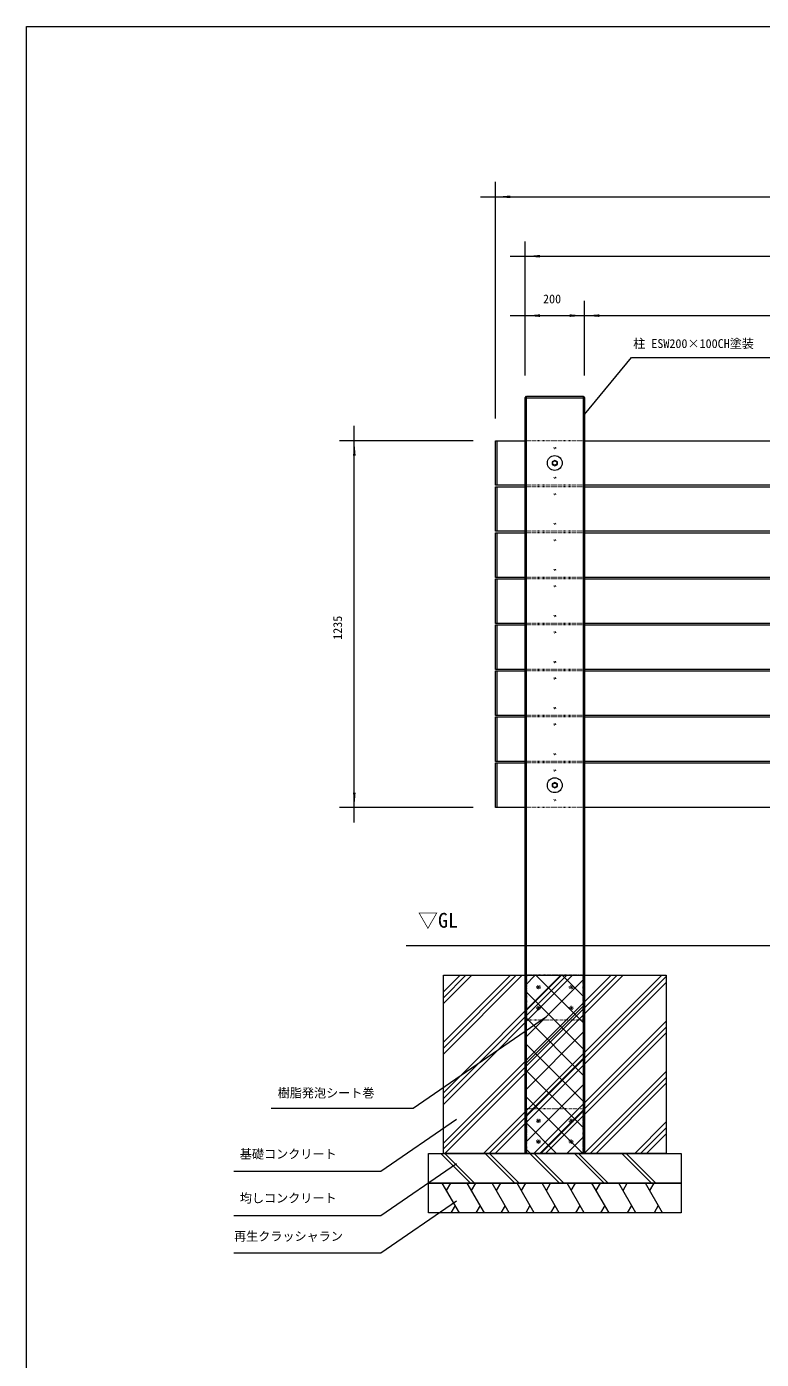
# Model space of a CAD drawing. Units: millimetres, scale not verified. Extents: x -4875 to 4875, y -3438 to 3438.
# Drawn here: x -4875 to -2402, y -1050 to 3438 of the extents above; entities that cross this region are included whole.
import ezdxf
from ezdxf.enums import TextEntityAlignment as Align

# ---------------------------------------------------------------- set-up
doc = ezdxf.new("R2010")
doc.units = ezdxf.units.MM
doc.header["$LTSCALE"] = 20
doc.linetypes.add('USER5', pattern=[0.208282, 0.069427, -0.138855])
doc.layers.add('0-1_____', color=30, linetype='Continuous', lineweight=18)
doc.styles.add('ＭＳ ゴシック', font='')
doc.styles.get('ＭＳ ゴシック').set_extended_font_data('MS Gothic')

msp = doc.modelspace()

# ---------------------------------------------------------------- linework, layer by layer
at = {"layer": '0-1_____', "color": 1}
for p, q in [((-3297.08, 2118.18), (-3297.08, 2914.43)), ((-3347.08, 2864.43), (-3297.08, 2864.43)), ((-3297.08, 2864.43), (-897.08, 2864.43)), ((-3197.08, 2263.18), (-3197.08, 2714.43)), ((-3247.08, 2664.43), (-3197.08, 2664.43)), ((-3197.08, 2664.43), (-997.08, 2664.43)), ((-3197.08, 2263.18), (-3197.08, 2514.43)), ((-2997.08, 2263.18), (-2997.08, 2514.43)), ((-2997.08, 2263.18), (-2997.08, 2514.43)), ((-3247.08, 2464.43), (-3197.08, 2464.43)), ((-3197.08, 2464.43), (-2997.08, 2464.43)), ((-3047.08, 2464.43), (-2997.08, 2464.43)), ((-2997.08, 2464.43), (-2947.09, 2464.43)), ((-2997.08, 2464.43), (-1197.08, 2464.43)), ((-3771.99, 2043.18), (-3771.99, 2093.18)), ((-3372.08, 2043.18), (-3821.99, 2043.18)), ((-3771.99, 808.18), (-3771.99, 2043.18)), ((-3372.08, 808.18), (-3821.99, 808.18)), ((-3771.99, 758.19), (-3771.99, 808.18))]:
    msp.add_line(p, q, dxfattribs=at)
at = {"layer": '0-1_____'}
for p, q in [((-3197.08, 2188.18), (-2997.08, 2188.18)), ((-3192.08, -356.81), (-3192.08, 2193.18)), ((-3002.08, 2193.18), (-3002.08, -356.81)), ((-3292.08, 2043.18), (-3292.08, 1893.18)), ((-2997.08, 2043.18), (-1197.08, 2043.18)), ((-3292.08, 1888.18), (-3292.08, 1738.18)), ((-1197.08, 1893.18), (-2997.08, 1893.18)), ((-2997.08, 1888.18), (-1197.08, 1888.18)), ((-3292.08, 1733.18), (-3292.08, 1583.18)), ((-1197.08, 1738.18), (-2997.08, 1738.18)), ((-2997.08, 1733.18), (-1197.08, 1733.18)), ((-3292.08, 1578.18), (-3292.08, 1428.18)), ((-1197.08, 1583.18), (-2997.08, 1583.18)), ((-2997.08, 1578.18), (-1197.08, 1578.18)), ((-3292.08, 1423.18), (-3292.08, 1273.18)), ((-1197.08, 1428.18), (-2997.08, 1428.18)), ((-2997.08, 1423.18), (-1197.08, 1423.18)), ((-3292.08, 1268.18), (-3292.08, 1118.18)), ((-1197.08, 1273.18), (-2997.08, 1273.18)), ((-2997.08, 1268.18), (-1197.08, 1268.18)), ((-3292.08, 1113.18), (-3292.08, 963.18)), ((-1197.08, 1118.18), (-2997.08, 1118.18)), ((-2997.08, 1113.18), (-1197.08, 1113.18)), ((-3292.08, 958.18), (-3292.08, 808.18)), ((-1197.08, 963.18), (-2997.08, 963.18)), ((-2997.08, 958.18), (-1197.08, 958.18)), ((-1197.08, 808.18), (-2997.08, 808.18)), ((-3597.08, 343.18), (-597.08, 343.18)), ((-3472.08, -341.61), (-2887.29, 243.19)), ((-3472.08, -321.81), (-2907.08, 243.19)), ((-3472.08, 147.7), (-3376.6, 243.18)), ((-3472.08, -22), (-3206.9, 243.18)), ((-3472.08, -191.71), (-3037.19, 243.18)), ((-3472.08, 167.5), (-3396.4, 243.18)), ((-3472.08, -2.2), (-3226.7, 243.18)), ((-3472.08, -171.91), (-3056.99, 243.18)), ((-3472.08, 187.3), (-3416.2, 243.18)), ((-3472.08, 17.6), (-3246.5, 243.18)), ((-3472.08, -152.11), (-3076.79, 243.18)), ((-3467.49, -356.81), (-2867.49, 243.19)), ((-3337.38, -356.81), (-2737.38, 243.19)), ((-3317.58, -356.81), (-2722.08, 238.68)), ((-3197.08, 120.95), (-3074.85, 243.19)), ((-3197.08, 209.34), (-3163.24, 243.18)), ((-3197.08, 32.56), (-2997.08, 232.56)), ((-2997.09, 79.59), (-3160.68, 243.18)), ((-2997.08, 167.98), (-3072.29, 243.19)), ((-3297.78, -356.81), (-2722.08, 218.88)), ((-2997.08, -8.8), (-3197.08, 191.2)), ((-3197.08, -55.82), (-2997.08, 144.18)), ((-2997.08, -97.18), (-3197.08, 102.82)), ((-3197.08, -144.21), (-2997.08, 55.79)), ((-3167.67, -356.81), (-2722.08, 88.77)), ((-3147.87, -356.81), (-2722.08, 68.98)), ((-3128.07, -356.81), (-2722.08, 49.18)), ((-2997.08, -185.57), (-3197.08, 14.43)), ((-3197.08, -232.6), (-2997.08, -32.6)), ((-2997.08, -273.96), (-3197.08, -73.96)), ((-2997.97, -356.81), (-2722.08, -80.93)), ((-3197.08, -320.99), (-2997.08, -120.99)), ((-2978.17, -356.81), (-2722.08, -100.73)), ((-2958.37, -356.81), (-2722.08, -120.53)), ((-3002.62, -356.81), (-3197.08, -162.35)), ((-3144.52, -356.81), (-2997.09, -209.38)), ((-3091.01, -356.81), (-3197.08, -250.74)), ((-2828.26, -356.81), (-2722.08, -250.64)), ((-3056.13, -356.81), (-2997.09, -297.76)), ((-2808.46, -356.81), (-2722.08, -270.44)), ((-2788.66, -356.81), (-2722.08, -290.23)), ((-3481.23, -356.81), (-3381.23, -456.81)), ((-3467.08, -356.81), (-3367.08, -456.81)), ((-3331.23, -356.81), (-3231.23, -456.81)), ((-3317.08, -356.81), (-3217.08, -456.81)), ((-3179.39, -356.81), (-3197.08, -339.12)), ((-3181.23, -356.81), (-3081.23, -456.81)), ((-3167.08, -356.81), (-3067.08, -456.81)), ((-3031.23, -356.81), (-2931.23, -456.81)), ((-3017.08, -356.81), (-2917.08, -456.81)), ((-2871.23, -356.81), (-2771.23, -456.81)), ((-2857.08, -356.81), (-2757.08, -456.81)), ((-3418.22, -556.81), (-3475.95, -456.81)), ((-3461.52, -481.81), (-3447.08, -456.81)), ((-3334.22, -556.81), (-3391.95, -456.81)), ((-3377.52, -481.81), (-3363.09, -456.81)), ((-3250.22, -556.81), (-3307.95, -456.81)), ((-3293.52, -481.81), (-3279.08, -456.81)), ((-3166.22, -556.81), (-3223.95, -456.81)), ((-3209.52, -481.81), (-3195.08, -456.81)), ((-3082.22, -556.81), (-3139.95, -456.81)), ((-3125.52, -481.81), (-3111.08, -456.81)), ((-2998.22, -556.81), (-3055.95, -456.81)), ((-3041.52, -481.81), (-3027.08, -456.81)), ((-2914.22, -556.81), (-2971.95, -456.81)), ((-2957.52, -481.81), (-2943.09, -456.81)), ((-2824.22, -556.81), (-2881.95, -456.81)), ((-2867.52, -481.81), (-2853.09, -456.81)), ((-2734.22, -556.81), (-2791.95, -456.81)), ((-2777.52, -481.81), (-2763.09, -456.81)), ((-3432.65, -531.81), (-3447.08, -556.81)), ((-3348.65, -531.81), (-3363.09, -556.81)), ((-3264.65, -531.81), (-3279.08, -556.81)), ((-3180.65, -531.81), (-3195.08, -556.81)), ((-3096.65, -531.81), (-3111.08, -556.81)), ((-3012.65, -531.81), (-3027.08, -556.81)), ((-2928.65, -531.81), (-2943.09, -556.81)), ((-2838.65, -531.81), (-2853.09, -556.81)), ((-2748.65, -531.81), (-2763.09, -556.81))]:
    msp.add_line(p, q, dxfattribs=at)
at = {"layer": '0-1_____', "linetype": 'USER5'}
for p, q in [((-2997.08, 2043.18), (-3197.08, 2043.18)), ((-2997.08, 1893.18), (-3197.08, 1893.18)), ((-2997.08, 1888.18), (-3197.08, 1888.18)), ((-2997.08, 1738.18), (-3197.08, 1738.18)), ((-2997.08, 1733.18), (-3197.08, 1733.18)), ((-2997.08, 1583.18), (-3197.08, 1583.18)), ((-2997.08, 1578.18), (-3197.08, 1578.18)), ((-2997.08, 1428.18), (-3197.08, 1428.18)), ((-2997.08, 1423.18), (-3197.08, 1423.18)), ((-2997.08, 1273.18), (-3197.08, 1273.18)), ((-2997.08, 1268.18), (-3197.08, 1268.18)), ((-2997.08, 1118.18), (-3197.08, 1118.18)), ((-2997.08, 1113.18), (-3197.08, 1113.18)), ((-2997.08, 963.18), (-3197.08, 963.18)), ((-2997.08, 958.18), (-3197.08, 958.18)), ((-2997.08, 808.18), (-3197.08, 808.18))]:
    msp.add_line(p, q, dxfattribs=at)
at = {"layer": '0-1_____'}
for points in [[(-4875, 3437.5), (4875, 3437.5), (4875, -3437.5), (-4875, -3437.5)], [(-3192.08, 2193.18), (-3002.08, 2193.18), (-2997.08, 2188.18), (-2997.08, -356.81), (-3197.08, -356.81), (-3197.08, 2188.18)], [(-3097.08, 1959.19), (-3088.09, 1963.69), (-3088.09, 1972.69), (-3097.08, 1977.19), (-3106.08, 1972.69), (-3106.08, 1963.69)], [(-3097.08, 874.19), (-3088.09, 878.69), (-3088.09, 887.69), (-3097.08, 892.19), (-3106.08, 887.69), (-3106.08, 878.69)], [(-3472.08, 243.19), (-2722.08, 243.19), (-2722.08, -356.81), (-3472.08, -356.81)], [(-3197.08, 243.19), (-2997.08, 243.19), (-2997.08, -356.81), (-3197.08, -356.81)], [(-3522.08, -356.81), (-2672.08, -356.81), (-2672.08, -456.81), (-3522.08, -456.81)], [(-3522.08, -456.81), (-2672.08, -456.81), (-2672.08, -556.81), (-3522.08, -556.81)]]:
    msp.add_lwpolyline(points, close=True, dxfattribs=at)
at = {"layer": '0-1_____', "color": 1}
for points in [[(-2997.08, 2131.27), (-2838.69, 2323), (-2286.99, 2323)], [(-4051.99, -204.25), (-3574.32, -204.25), (-3125.48, 104.16)], [(-4177.86, -416.69), (-3683.05, -416.69), (-3428.36, -241.69)], [(-4177.86, -565.12), (-3683.05, -565.12), (-3428.36, -390.12)], [(-4177.86, -691.69), (-3683.05, -691.69), (-3428.36, -516.69)]]:
    msp.add_lwpolyline(points, dxfattribs=at)
at = {"layer": '0-1_____'}
for points in [[(-3197.08, 1893.18), (-3297.08, 1893.18), (-3297.08, 2043.18), (-3197.08, 2043.18)], [(-3197.08, 1738.18), (-3297.08, 1738.18), (-3297.08, 1888.18), (-3197.08, 1888.18)], [(-3197.08, 1583.18), (-3297.08, 1583.18), (-3297.08, 1733.18), (-3197.08, 1733.18)], [(-3197.08, 1428.18), (-3297.08, 1428.18), (-3297.08, 1578.18), (-3197.08, 1578.18)], [(-3197.08, 1273.18), (-3297.08, 1273.18), (-3297.08, 1423.18), (-3197.08, 1423.18)], [(-3197.08, 1118.18), (-3297.08, 1118.18), (-3297.08, 1268.18), (-3197.08, 1268.18)], [(-3197.08, 963.18), (-3297.08, 963.18), (-3297.08, 1113.18), (-3197.08, 1113.18)], [(-3197.08, 808.18), (-3297.08, 808.18), (-3297.08, 958.18), (-3197.08, 958.18)]]:
    msp.add_lwpolyline(points, dxfattribs=at)
at = {"layer": '0-1_____', "linetype": 'USER5'}
for points in [[(-3002.08, 243.18), (-3192.08, 243.18), (-3192.08, 93.18), (-3002.08, 93.18)], [(-3154.58, 203.68), (-3152.58, 203.68), (-3152.58, 205.68), (-3151.58, 205.68), (-3151.58, 203.68), (-3149.58, 203.68), (-3149.58, 202.68), (-3151.58, 202.68), (-3151.58, 200.68), (-3152.58, 200.68), (-3152.58, 202.68), (-3154.58, 202.68)], [(-3039.58, 203.68), (-3041.58, 203.68), (-3041.58, 205.68), (-3042.58, 205.68), (-3042.58, 203.68), (-3044.58, 203.68), (-3044.58, 202.68), (-3042.58, 202.68), (-3042.58, 200.68), (-3041.58, 200.68), (-3041.58, 202.68), (-3039.58, 202.68)], [(-3154.58, 133.68), (-3152.58, 133.68), (-3152.58, 135.68), (-3151.58, 135.68), (-3151.58, 133.68), (-3149.58, 133.68), (-3149.58, 132.68), (-3151.58, 132.68), (-3151.58, 130.68), (-3152.58, 130.68), (-3152.58, 132.68), (-3154.58, 132.68)], [(-3039.58, 133.68), (-3041.58, 133.68), (-3041.58, 135.68), (-3042.58, 135.68), (-3042.58, 133.68), (-3044.58, 133.68), (-3044.58, 132.68), (-3042.58, 132.68), (-3042.58, 130.68), (-3041.58, 130.68), (-3041.58, 132.68), (-3039.58, 132.68)], [(-3002.08, -206.81), (-3192.08, -206.81), (-3192.08, -356.81), (-3002.08, -356.81)], [(-3154.58, -246.31), (-3152.58, -246.31), (-3152.58, -244.31), (-3151.58, -244.31), (-3151.58, -246.31), (-3149.58, -246.31), (-3149.58, -247.31), (-3151.58, -247.31), (-3151.58, -249.31), (-3152.58, -249.31), (-3152.58, -247.31), (-3154.58, -247.31)], [(-3039.58, -246.31), (-3041.58, -246.31), (-3041.58, -244.31), (-3042.58, -244.31), (-3042.58, -246.31), (-3044.58, -246.31), (-3044.58, -247.31), (-3042.58, -247.31), (-3042.58, -249.31), (-3041.58, -249.31), (-3041.58, -247.31), (-3039.58, -247.31)], [(-3154.58, -316.31), (-3152.58, -316.31), (-3152.58, -314.31), (-3151.58, -314.31), (-3151.58, -316.31), (-3149.58, -316.31), (-3149.58, -317.31), (-3151.58, -317.31), (-3151.58, -319.31), (-3152.58, -319.31), (-3152.58, -317.31), (-3154.58, -317.31)], [(-3039.58, -316.31), (-3041.58, -316.31), (-3041.58, -314.31), (-3042.58, -314.31), (-3042.58, -316.31), (-3044.58, -316.31), (-3044.58, -317.31), (-3042.58, -317.31), (-3042.58, -319.31), (-3041.58, -319.31), (-3041.58, -317.31), (-3039.58, -317.31)]]:
    msp.add_lwpolyline(points, close=True, dxfattribs=at)
for centre, radius in [((-3097.08, 2018.18), 2.5), ((-3097.08, 1918.18), 2.5), ((-3097.08, 1863.18), 2.5), ((-3097.08, 1763.18), 2.5), ((-3097.08, 1708.18), 2.5), ((-3097.08, 1608.18), 2.5), ((-3097.08, 1553.18), 2.5), ((-3097.08, 1453.18), 2.5), ((-3097.08, 1398.18), 2.5), ((-3097.08, 1298.18), 2.5), ((-3097.08, 1243.18), 2.5), ((-3097.08, 1143.18), 2.5), ((-3097.08, 1088.18), 2.5), ((-3097.08, 988.18), 2.5), ((-3097.08, 933.18), 2.5), ((-3097.08, 833.18), 2.5), ((-3152.08, 203.18), 6), ((-3042.08, 203.18), 6), ((-3152.08, 133.18), 6), ((-3042.08, 133.18), 6), ((-3152.08, -246.81), 6), ((-3042.08, -246.81), 6), ((-3152.08, -316.81), 6), ((-3042.08, -316.81), 6)]:
    msp.add_circle(centre, radius, dxfattribs=at)
at = {"layer": '0-1_____'}
for centre, radius in [((-3097.08, 1968.18), 25), ((-3097.08, 1968.18), 7.19), ((-3097.08, 883.18), 25), ((-3097.08, 883.18), 7.19)]:
    msp.add_circle(centre, radius, dxfattribs=at)
at = {"layer": '0-1_____', "color": 1}
for points in [[(-3297.08, 2864.43), (-3247.09, 2868.8), (-3247.09, 2860.05)], [(-3197.08, 2664.43), (-3147.09, 2668.8), (-3147.09, 2660.05)], [(-3197.08, 2464.43), (-3147.09, 2468.8), (-3147.09, 2460.05)], [(-2997.08, 2464.43), (-3047.08, 2460.05), (-3047.08, 2468.8)], [(-2997.08, 2464.43), (-2947.09, 2468.8), (-2947.09, 2460.05)], [(-3771.99, 2043.18), (-3767.62, 1993.19), (-3776.37, 1993.19)], [(-3771.99, 808.18), (-3776.37, 858.18), (-3767.62, 858.18)]]:
    msp.add_solid(points, dxfattribs=at)

# ---------------------------------------------------------------- texts
at = {"layer": '0-1_____', "color": 7, "style": 'ＭＳ ゴシック'}
for s, height, p in [('200', 29.85, (-3136.77, 2496.84)), ('柱 ESW200×100CH塗装', 29.85, (-2833.36, 2346.43)), ('▽GL', 49.76, (-3558.22, 388.58)), ('樹脂発泡シート巻', 29.85, (-4029.83, -177.17)), ('基礎コンクリート', 29.85, (-4157.44, -382.79)), ('均しコンクリート', 29.85, (-4157.44, -531.22)), ('再生クラッシャラン', 29.85, (-4176.84, -659.83))]:
    msp.add_text(s, height=height, dxfattribs=at).set_placement(p, align=Align.BOTTOM_LEFT)
msp.add_text('1235', height=29.85, rotation=90, dxfattribs=at).set_placement((-3804.4, 1372.77), align=Align.BOTTOM_LEFT)

doc.saveas('drawing.dxf')
